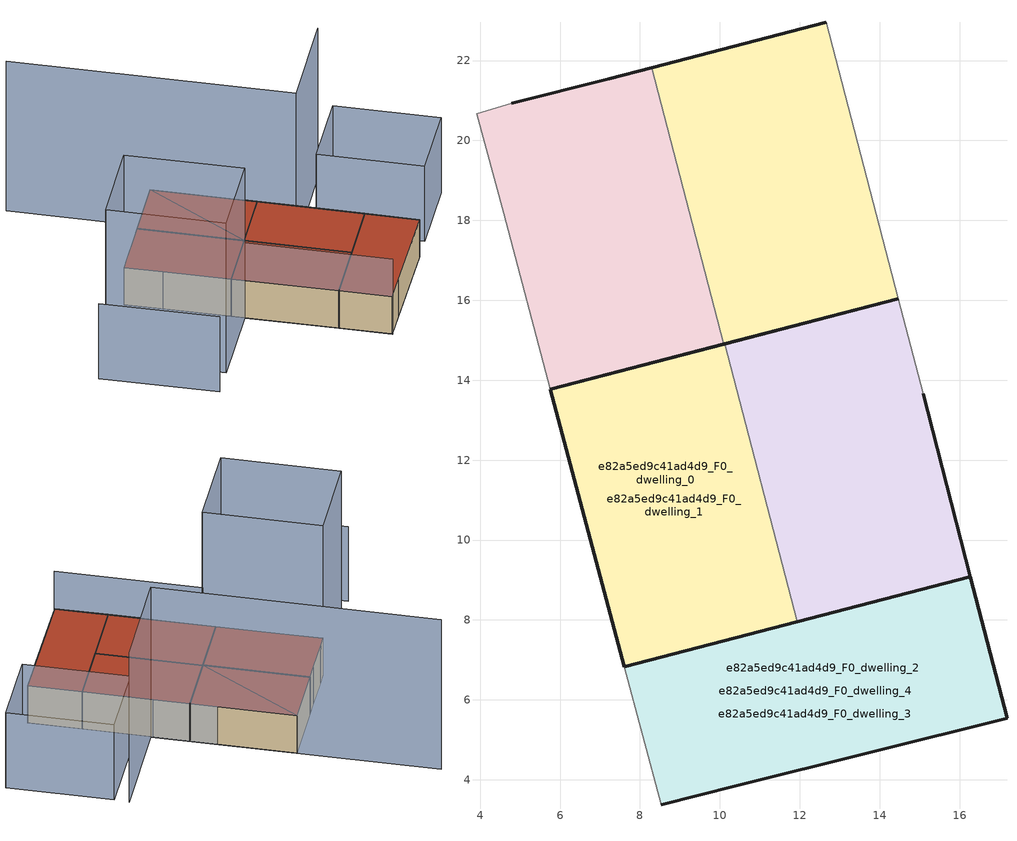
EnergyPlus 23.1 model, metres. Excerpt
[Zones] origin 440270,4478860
e82a5ed9c41ad4d9_F0_dwelling_0
 floor ground (EU_floor_Construction): 14.47,16.04 12.66,22.96 8.3,21.82 10.1,14.9 10.12,14.91 z0; 16.27,9.08 15.09,13.66 14.47,16.04 10.12,14.91 11.94,7.95 z0; 11.94,7.95 10.12,14.91 10.1,14.9 5.76,13.77 7.61,6.82 z0
 wall outside (EU_wall_Construction): 14.47,16.04 10.1,14.9 / 8.3,21.82 12.66,22.96 z0:3
 wall adiabatic (EU_wall_Construction): 12.66,22.96 14.47,16.04 z0:3
 wall to e82a5ed9c41ad4d9_F0_dwelling_1 (EU_wall_Construction): 10.1,14.9 8.3,21.82 z0:3
 roof outside (EU_roof_Construction): 12.66,22.96 14.47,16.04 10.12,14.91 z3; 14.47,16.04 15.09,13.66 16.27,9.08 11.94,7.95 10.12,14.91 z3; 10.12,14.91 11.94,7.95 7.61,6.82 5.76,13.77 10.1,14.9 z3; 12.66,22.96 10.12,14.91 10.1,14.9 8.3,21.82 z3
e82a5ed9c41ad4d9_F0_dwelling_1
 floor ground (EU_floor_Construction): 11.94,7.95 10.12,14.91 10.1,14.9 5.76,13.77 7.61,6.82 z0; 10.1,14.9 8.3,21.82 7.23,21.54 4.79,20.93 3.91,20.67 4.59,18.18 5.76,13.77 z0
 wall outside (EU_wall_Construction): 10.1,14.9 5.76,13.77 / 4.79,20.93 7.23,21.54 8.3,21.82 z0:3
 wall adiabatic (EU_wall_Construction): 5.76,13.77 4.59,18.18 3.91,20.67 4.79,20.93 z0:3
 roof outside (EU_roof_Construction): 8.3,21.82 10.1,14.9 5.76,13.77 4.59,18.18 3.91,20.67 4.79,20.93 7.23,21.54 z3; 10.12,14.91 11.94,7.95 7.61,6.82 5.76,13.77 10.1,14.9 z3
e82a5ed9c41ad4d9_F0_dwelling_2
 floor ground (EU_floor_Construction): 14.47,16.04 12.66,22.96 8.3,21.82 10.1,14.9 10.12,14.91 z0; 16.27,9.08 15.09,13.66 14.47,16.04 10.12,14.91 11.46,9.78 11.94,7.95 z0; 17.19,5.54 16.27,9.08 11.94,7.95 7.61,6.82 8.53,3.37 10.41,3.85 z0
 wall outside (EU_wall_Construction): 15.09,13.66 16.27,9.08 11.94,7.95 / 10.12,14.91 14.47,16.04 z0:3
 wall adiabatic (EU_wall_Construction): 14.47,16.04 15.09,13.66 z0:3
 wall to e82a5ed9c41ad4d9_F0_dwelling_3 (EU_wall_Construction): 11.94,7.95 10.12,14.91 z0:3
 roof outside (EU_roof_Construction): 12.66,22.96 14.47,16.04 10.12,14.91 10.1,14.9 8.3,21.82 z3; 14.47,16.04 15.09,13.66 16.27,9.08 11.94,7.95 11.46,9.78 10.12,14.91 z3; 16.27,9.08 17.19,5.54 10.41,3.85 8.53,3.37 7.61,6.82 11.94,7.95 z3
e82a5ed9c41ad4d9_F0_dwelling_3
 floor ground (EU_floor_Construction): 14.47,16.04 12.66,22.96 8.3,21.82 10.1,14.9 10.12,14.91 z0; 11.94,7.95 11.46,9.78 10.12,14.91 10.1,14.9 5.76,13.77 7.61,6.82 z0; 10.1,14.9 8.3,21.82 7.23,21.54 4.79,20.93 3.91,20.67 4.59,18.18 5.76,13.77 z0; 17.19,5.54 16.27,9.08 11.94,7.95 7.61,6.82 8.53,3.37 10.41,3.85 z0
 wall outside (EU_wall_Construction): 11.94,7.95 7.61,6.82 5.76,13.77 10.12,14.91 z0:3
 roof outside (EU_roof_Construction): 12.66,22.96 10.12,14.91 10.1,14.9 8.3,21.82 z3; 12.66,22.96 14.47,16.04 10.12,14.91 z3; 10.12,14.91 11.94,7.95 7.61,6.82 5.76,13.77 10.1,14.9 z3; 8.3,21.82 10.1,14.9 5.76,13.77 4.59,18.18 3.91,20.67 4.79,20.93 7.23,21.54 z3; 16.27,9.08 17.19,5.54 10.41,3.85 8.53,3.37 7.61,6.82 11.94,7.95 z3
e82a5ed9c41ad4d9_F0_dwelling_4
 floor ground (EU_floor_Construction): 16.27,9.08 15.09,13.66 14.47,16.04 10.12,14.91 11.94,7.95 z0; 17.19,5.54 16.27,9.08 11.94,7.95 7.61,6.82 8.53,3.37 10.41,3.85 z0; 11.94,7.95 10.12,14.91 5.76,13.77 7.61,6.82 z0
 wall outside (EU_wall_Construction): 7.61,6.82 16.27,9.08 17.19,5.54 10.41,3.85 8.53,3.37 z0:3
 wall adiabatic (EU_wall_Construction): 8.53,3.37 7.61,6.82 z0:3
 roof outside (EU_roof_Construction): 14.47,16.04 15.09,13.66 16.27,9.08 11.94,7.95 10.12,14.91 z3; 16.27,9.08 17.19,5.54 10.41,3.85 8.53,3.37 7.61,6.82 11.94,7.95 z3; 10.12,14.91 11.94,7.95 7.61,6.82 5.76,13.77 z3
shading: 6.02,12.92 8.53,3.37 / -4.34,18.55 -2.26,10.74 / 24.4,7.43 18.95,6.03 / 18.95,6.03 17.14,13.04 / 17.14,13.04 22.58,14.45 / 22.58,14.45 24.4,7.43 z0:6; 22.42,15.43 15.12,13.53 / 15.12,13.53 10.23,32.25 / -0.12,11.29 -2.17,19.09 / -2.17,19.09 3.94,20.69 / 3.94,20.69 5.99,12.89 / 5.99,12.89 -0.12,11.29 z0:12
[Building]
EU S2 Campaign: North Axis=0; Terrain=City; Solar Distribution=FullExterior
[Site:Location]
Madrid: Latitude=40.5; Longitude=-3.5; Time Zone=1; Elevation=609
[SizingPeriod:WeatherFileDays]
AnnualSizingPeriod: Begin Month=1; Begin Day of Month=1; End Month=12; End Day of Month=31; Day of Week for Start Day=Monday; Use Weather File Daylight Saving Period=No; Use Weather File Rain and Snow Indicators=No
[MATERIAL]
EU_InternalMass_Material: Roughness=MediumRough; Thickness=0.1; Conductivity=1; Density=1800; Specific Heat=900; Thermal Absorptance=0.9; Solar Absorptance=0.7; Visible Absorptance=0.7
[MATERIAL:NOMASS] Roughness=MediumRough; Thermal Absorptance=0.9; Solar Absorptance=0.7; Visible Absorptance=0.7
Name | Thermal Resistance
EU_wall_NoMass | 1.60022
EU_roof_NoMass | 1.57597
EU_floor_NoMass | 0.470652
[CONSTRUCTION]
EU_wall_Construction: EU_wall_NoMass
EU_roof_Construction: EU_roof_NoMass
EU_floor_Construction: EU_floor_NoMass
EU_InternalMass_Construction: EU_InternalMass_Material
[ZONE] Type=1; Multiplier=1; Ceiling Height=autocalculate; Floor Area=autocalculate; Part of Total Floor Area=Yes
Name | Volume
e82a5ed9c41ad4d9_F0_dwelling_0 | 290.411
e82a5ed9c41ad4d9_F0_dwelling_1 | 193.599
e82a5ed9c41ad4d9_F0_dwelling_2 | 290.421
e82a5ed9c41ad4d9_F0_dwelling_3 | 387.227
e82a5ed9c41ad4d9_F0_dwelling_4 | 290.42
[INTERNALMASS] Construction=EU_InternalMass_Construction
Name | Zone or ZoneList | Surface Area
e82a5ed9c41ad4d9_F0_dwelling_0_EU_InternalMass | e82a5ed9c41ad4d9_F0_dwelling_0 | 32.2704
e82a5ed9c41ad4d9_F0_dwelling_1_EU_InternalMass | e82a5ed9c41ad4d9_F0_dwelling_1 | 32.2638
e82a5ed9c41ad4d9_F0_dwelling_2_EU_InternalMass | e82a5ed9c41ad4d9_F0_dwelling_2 | 32.2651
e82a5ed9c41ad4d9_F0_dwelling_3_EU_InternalMass | e82a5ed9c41ad4d9_F0_dwelling_3 | 32.2701
e82a5ed9c41ad4d9_F0_dwelling_4_EU_InternalMass | e82a5ed9c41ad4d9_F0_dwelling_4 | 32.2738
[OTHEREQUIPMENT] Fuel Type=Electricity; Design Level Calculation Method=Watts/Area; Power per Zone Floor Area=1; Fraction Latent=0; Fraction Radiant=0; Fraction Lost=0; Carbon Dioxide Generation Rate=0; EndUse Subcategory=EU_Step8_InternalGains
Name | Zone or ZoneList or Space or SpaceList | Schedule
EU_Step8_InternalGain_e82a5ed9c41ad4d9_F0_dwelling_0_f000 | e82a5ed9c41ad4d9_F0_dwelling_0 | EU_Step8_GainSchedule_e82a5ed9c41ad4d9_F0_dwelling_0_f000
EU_Step8_InternalGain_e82a5ed9c41ad4d9_F0_dwelling_1_f000 | e82a5ed9c41ad4d9_F0_dwelling_1 | EU_Step8_GainSchedule_e82a5ed9c41ad4d9_F0_dwelling_1_f000
EU_Step8_InternalGain_e82a5ed9c41ad4d9_F0_dwelling_2_f000 | e82a5ed9c41ad4d9_F0_dwelling_2 | EU_Step8_GainSchedule_e82a5ed9c41ad4d9_F0_dwelling_2_f000
EU_Step8_InternalGain_e82a5ed9c41ad4d9_F0_dwelling_3_f000 | e82a5ed9c41ad4d9_F0_dwelling_3 | EU_Step8_GainSchedule_e82a5ed9c41ad4d9_F0_dwelling_3_f000
EU_Step8_InternalGain_e82a5ed9c41ad4d9_F0_dwelling_4_f000 | e82a5ed9c41ad4d9_F0_dwelling_4 | EU_Step8_GainSchedule_e82a5ed9c41ad4d9_F0_dwelling_4_f000
[ZONEVENTILATION:DESIGNFLOWRATE] Schedule=EU_AlwaysOn; Design Flow Rate Calculation Method=AirChanges/Hour; Air Changes per Hour=0.480704; Ventilation Type=Natural; Fan Pressure Rise=0; Fan Total Efficiency=1; Constant Term Coefficient=1; Temperature Term Coefficient=0; Velocity Term Coefficient=0; Velocity Squared Term Coefficient=0; Minimum Indoor Temperature=-100; Maximum Indoor Temperature=100; Delta Temperature=-100; Minimum Outdoor Temperature=-100; Maximum Outdoor Temperature=100; Maximum Wind Speed=40
Name | Zone or ZoneList or Space or SpaceList
EU_ConstantAir_e82a5ed9c41ad4d9_F0_dwelling_0 | e82a5ed9c41ad4d9_F0_dwelling_0
EU_ConstantAir_e82a5ed9c41ad4d9_F0_dwelling_1 | e82a5ed9c41ad4d9_F0_dwelling_1
EU_ConstantAir_e82a5ed9c41ad4d9_F0_dwelling_2 | e82a5ed9c41ad4d9_F0_dwelling_2
EU_ConstantAir_e82a5ed9c41ad4d9_F0_dwelling_3 | e82a5ed9c41ad4d9_F0_dwelling_3
EU_ConstantAir_e82a5ed9c41ad4d9_F0_dwelling_4 | e82a5ed9c41ad4d9_F0_dwelling_4
[HVACTEMPLATE:THERMOSTAT] Constant Heating Setpoint=20; Constant Cooling Setpoint=50
EU_HeatOnly_e82a5ed9c41ad4d9_F0_dwelling_0; EU_HeatOnly_e82a5ed9c41ad4d9_F0_dwelling_1; EU_HeatOnly_e82a5ed9c41ad4d9_F0_dwelling_2; EU_HeatOnly_e82a5ed9c41ad4d9_F0_dwelling_3; EU_HeatOnly_e82a5ed9c41ad4d9_F0_dwelling_4
[HVACTEMPLATE:ZONE:IDEALLOADSAIRSYSTEM] System Availability Schedule=EU_AlwaysOn; Maximum Heating Supply Air Temperature=50; Minimum Cooling Supply Air Temperature=13; Maximum Heating Supply Air Humidity Ratio=0.0156; Minimum Cooling Supply Air Humidity Ratio=0.0077; Heating Limit=NoLimit; Cooling Limit=NoLimit; Heating Availability Schedule=EU_AlwaysOn; Cooling Availability Schedule=EU_CoolingOff; Dehumidification Control Type=ConstantSensibleHeatRatio; Cooling Sensible Heat Ratio=0.7; Dehumidification Setpoint=60; Humidification Control Type=None; Humidification Setpoint=30; Outdoor Air Method=None; Outdoor Air Flow Rate per Person=0.00944; Outdoor Air Flow Rate per Zone Floor Area=0; Outdoor Air Flow Rate per Zone=0; Demand Controlled Ventilation Type=None; Outdoor Air Economizer Type=NoEconomizer; Heat Recovery Type=None; Sensible Heat Recovery Effectiveness=0.7; Latent Heat Recovery Effectiveness=0.65
Name | Template Thermostat
e82a5ed9c41ad4d9_F0_dwelling_0 | EU_HeatOnly_e82a5ed9c41ad4d9_F0_dwelling_0
e82a5ed9c41ad4d9_F0_dwelling_1 | EU_HeatOnly_e82a5ed9c41ad4d9_F0_dwelling_1
e82a5ed9c41ad4d9_F0_dwelling_2 | EU_HeatOnly_e82a5ed9c41ad4d9_F0_dwelling_2
e82a5ed9c41ad4d9_F0_dwelling_3 | EU_HeatOnly_e82a5ed9c41ad4d9_F0_dwelling_3
e82a5ed9c41ad4d9_F0_dwelling_4 | EU_HeatOnly_e82a5ed9c41ad4d9_F0_dwelling_4
[SIZING:ZONE] Zone Cooling Design Supply Air Temperature Input Method=SupplyAirTemperature; Zone Cooling Design Supply Air Temperature=13; Zone Heating Design Supply Air Temperature Input Method=SupplyAirTemperature; Zone Heating Design Supply Air Temperature=50; Zone Cooling Design Supply Air Humidity Ratio=0.008; Zone Heating Design Supply Air Humidity Ratio=0.008; Cooling Design Air Flow Method=DesignDay; Cooling Design Air Flow Rate=0; Cooling Minimum Air Flow per Zone Floor Area=0.000762; Cooling Minimum Air Flow=0; Cooling Minimum Air Flow Fraction=0.2; Heating Design Air Flow Method=DesignDay; Heating Design Air Flow Rate=0; Heating Maximum Air Flow per Zone Floor Area=0.002032; Heating Maximum Air Flow=0.141576; Heating Maximum Air Flow Fraction=0.3; Account for Dedicated Outdoor Air System=No; Dedicated Outdoor Air System Control Strategy=NeutralSupplyAir; Dedicated Outdoor Air Low Setpoint Temperature for Design=autosize; Dedicated Outdoor Air High Setpoint Temperature for Design=autosize; Zone Load Sizing Method=Sensible Load Only No Latent Load; Zone Latent Cooling Design Supply Air Humidity Ratio Input Method=HumidityRatioDifference; Zone Cooling Design Supply Air Humidity Ratio Difference=0.005; Zone Latent Heating Design Supply Air Humidity Ratio Input Method=HumidityRatioDifference; Zone Humidification Design Supply Air Humidity Ratio Difference=0.005
e82a5ed9c41ad4d9_F0_dwelling_0; e82a5ed9c41ad4d9_F0_dwelling_1; e82a5ed9c41ad4d9_F0_dwelling_2; e82a5ed9c41ad4d9_F0_dwelling_3; e82a5ed9c41ad4d9_F0_dwelling_4
[SCHEDULE:CONSTANT]
Name | Hourly Value
EU_AlwaysOn | 1
EU_CoolingOff | 0
[SCHEDULE:FILE] Column Number=1; Rows to Skip at Top=0; Number of Hours of Data=8760; Column Separator=Comma; Interpolate to Timestep=No; Minutes per Item=60; Adjust Schedule for Daylight Savings=Yes
Name | File
EU_Step8_GainSchedule_e82a5ed9c41ad4d9_F0_dwelling_0_f000 | ../../schedules/e82a5ed9c41ad4d9/e82a5ed9c41ad4d9_F0_dwelling_0_f000_gain.csv
EU_Step8_GainSchedule_e82a5ed9c41ad4d9_F0_dwelling_1_f000 | ../../schedules/e82a5ed9c41ad4d9/e82a5ed9c41ad4d9_F0_dwelling_1_f000_gain.csv
EU_Step8_GainSchedule_e82a5ed9c41ad4d9_F0_dwelling_2_f000 | ../../schedules/e82a5ed9c41ad4d9/e82a5ed9c41ad4d9_F0_dwelling_2_f000_gain.csv
EU_Step8_GainSchedule_e82a5ed9c41ad4d9_F0_dwelling_3_f000 | ../../schedules/e82a5ed9c41ad4d9/e82a5ed9c41ad4d9_F0_dwelling_3_f000_gain.csv
EU_Step8_GainSchedule_e82a5ed9c41ad4d9_F0_dwelling_4_f000 | ../../schedules/e82a5ed9c41ad4d9/e82a5ed9c41ad4d9_F0_dwelling_4_f000_gain.csv
